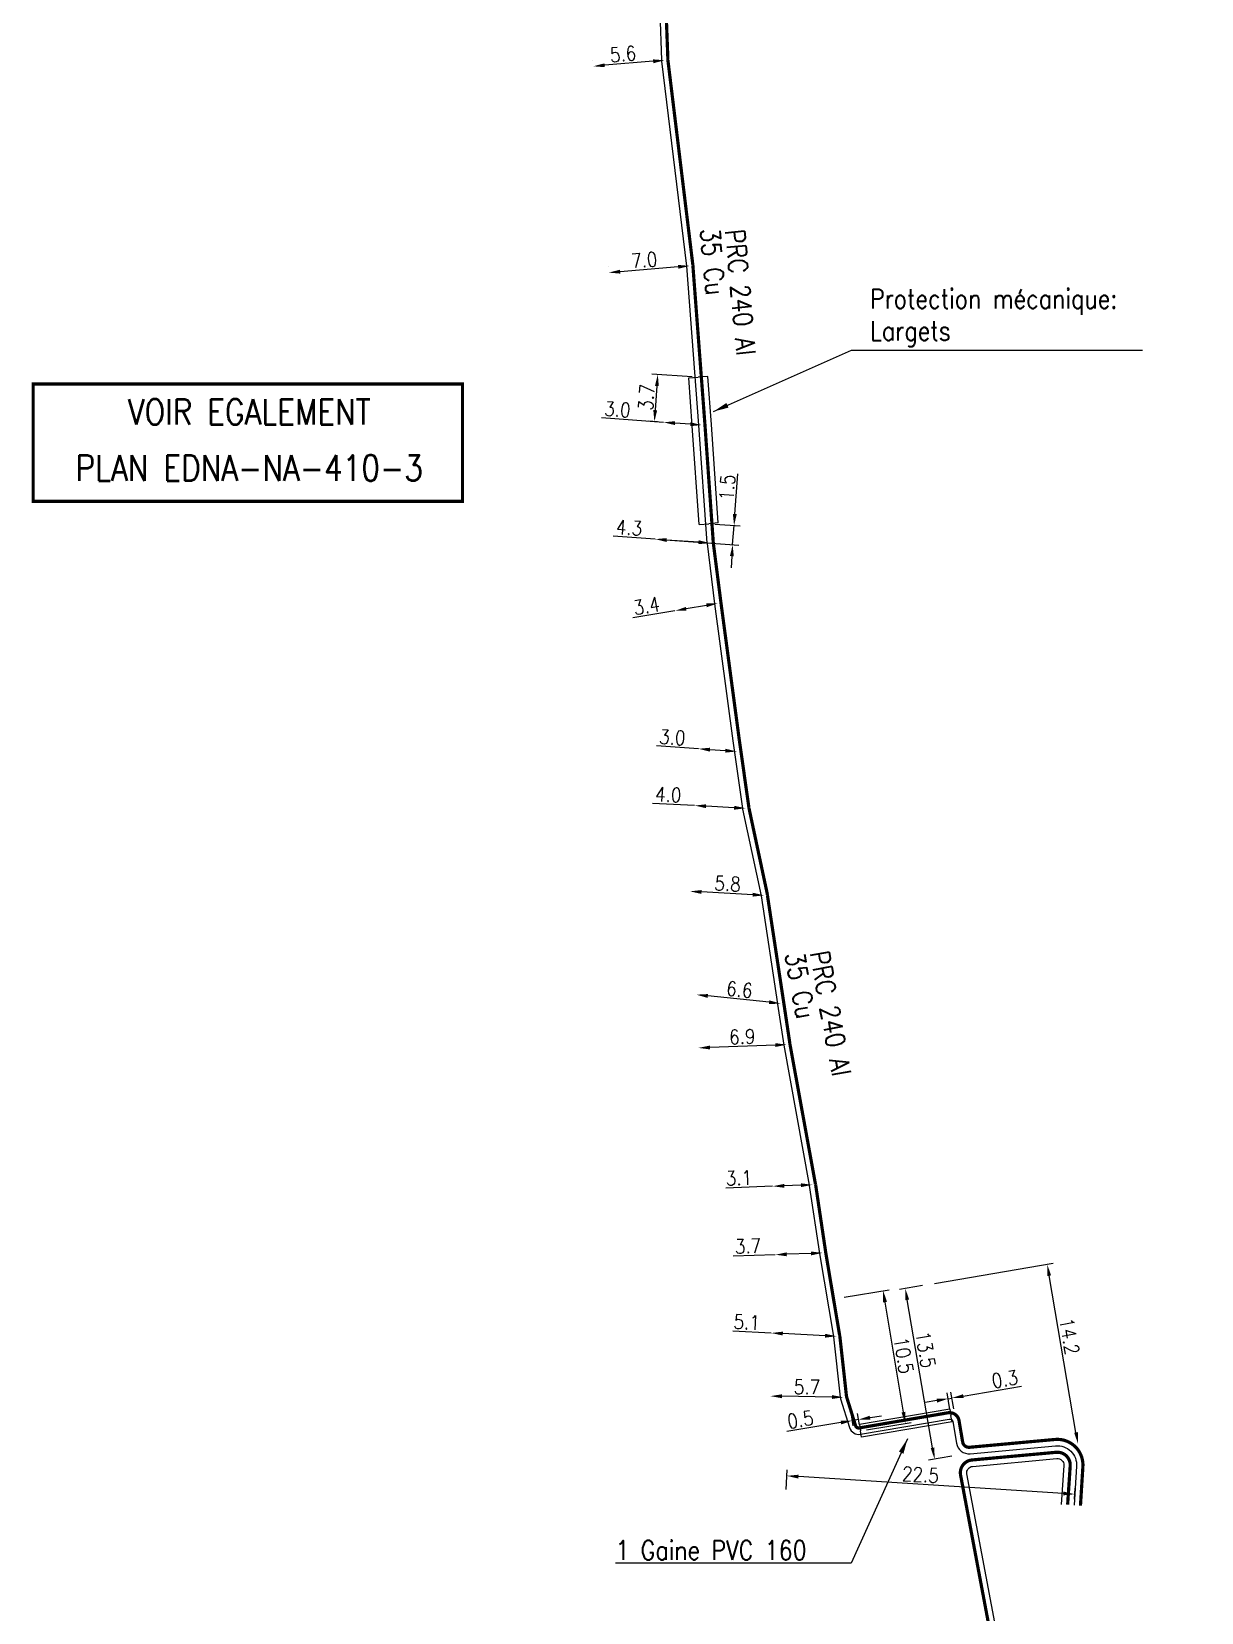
# Model space of a CAD drawing. Header units: millimetres. Extents: x 183999 to 184984, y 126000 to 127000.
# Drawn here: x 184782.2 to 184873.4, y 126626.9 to 126750.2 of the extents above; entities that cross this region are included whole.
import ezdxf
from ezdxf.enums import TextEntityAlignment as Align

# ---------------------------------------------------------------- set-up
doc = ezdxf.new("R2010")
doc.units = ezdxf.units.MM
doc.header["$PDMODE"] = 34
doc.layers.get('DEFPOINTS').update_dxf_attribs({"linetype": 'CONTINUOUS'})
for name, color, linetype in [('M_120', 5, 'M_ST_13'), ('M_310', 7, 'M_TERRE'), ('M_400', 7, 'CONTINUOUS'), ('M_420', 7, 'CONTINUOUS'), ('M_900', 7, 'CONTINUOUS')]:
    doc.layers.add(name, color=color, linetype=linetype)
doc.styles.get("Standard").update_dxf_attribs({"font": 'romans.shx', "width": 0.85})
doc.linetypes.add('M_ST_13', pattern='A,5,-0.3,["oo",Standard,S=1.5,R=0,X=0,Y=-0.5],-3', length=8.3)
doc.linetypes.add('M_TERRE', pattern='A,3,-0.6,[1,EnerGIS.shx,S=0.15,R=0,X=0,Y=-0.65],-1.2', length=4.8)
doc.dimstyles.get("Standard").update_dxf_attribs({"dimtxt": 1.5, "dimasz": 1.2, "dimexe": 0.625, "dimexo": 0.625, "dimgap": 0.25, "dimtad": 1, "dimdec": 1, "dimzin": 0, "dimdsep": 46, "dimtxsty": 'Standard', "dimcen": -0.5, "dimadec": 0, "dimazin": 0, "dimtfac": 1, "dimtdec": 1, "dimtmove": 0, "dimatfit": 3, "dimfxl": 1, "dimtolj": 1, "dimtzin": 0, "dimarcsym": 0})

# ---------------------------------------------------------------- blocks, each defined once
blk = doc.blocks.new('*D128')
at = {"layer": 'DEFPOINTS', "color": 0, "linetype": 'Continuous'}
for p in [(184833.5, 126731.9), (184827.18, 126731.38), (184827.18, 126731.38)]:
    blk.add_point(p, dxfattribs=at)
at = {"layer": 'M_120', "color": 0, "linetype": 'Continuous', "lineweight": -2}
for p, q in [((184827.14, 126731.84), (184827.14, 126731.84)), ((184832.61, 126731.83), (184828.08, 126731.45)), ((184833.46, 126732.37), (184833.46, 126732.37))]:
    blk.add_line(p, q, dxfattribs=at)
at = {"layer": 'M_120', "color": 0, "linetype": 'Continuous'}
for points in [[(184828.06, 126731.6), (184828.09, 126731.3), (184827.18, 126731.38)], [(184832.59, 126731.98), (184832.62, 126731.68), (184833.5, 126731.9)]]:
    blk.add_solid(points, dxfattribs=at)
at = {"layer": 'M_120', "color": 0, "linetype": 'Continuous', "insert": (184829.95, 126732.36), "char_height": 1.125, "attachment_point": 5, "rotation": 4.7437}
blk.add_mtext('\\A1;7.0', dxfattribs=at)
blk = doc.blocks.new('*D129')
at = {"layer": 'DEFPOINTS', "color": 0, "linetype": 'Continuous'}
for p in [(184825.97, 126747.47), (184825.97, 126747.47), (184831.55, 126747.94)]:
    blk.add_point(p, dxfattribs=at)
at = {"layer": 'M_120', "color": 0, "linetype": 'Continuous', "lineweight": -2}
for p, q in [((184825.93, 126747.94), (184825.93, 126747.94)), ((184830.65, 126747.86), (184826.87, 126747.55)), ((184831.51, 126748.4), (184831.51, 126748.4))]:
    blk.add_line(p, q, dxfattribs=at)
at = {"layer": 'M_120', "color": 0, "linetype": 'Continuous'}
for points in [[(184826.85, 126747.7), (184826.88, 126747.4), (184825.97, 126747.47)], [(184830.64, 126748.01), (184830.67, 126747.71), (184831.55, 126747.94)]]:
    blk.add_solid(points, dxfattribs=at)
at = {"layer": 'M_120', "color": 0, "linetype": 'Continuous', "insert": (184828.3, 126748.42), "char_height": 1.125, "attachment_point": 5, "rotation": 4.7437}
blk.add_mtext('\\A1;5.6', dxfattribs=at)
blk = doc.blocks.new('*D159')
at = {"layer": 'DEFPOINTS', "color": 0, "linetype": 'Continuous'}
for p in [(184831.45, 126719.7), (184831.45, 126719.7), (184834.44, 126719.49)]:
    blk.add_point(p, dxfattribs=at)
at = {"layer": 'M_120', "color": 0, "linetype": 'Continuous', "lineweight": -2}
for p, q in [((184831.45, 126719.7), (184826.63, 126720.04)), ((184833.55, 126719.55), (184832.35, 126719.64))]:
    blk.add_line(p, q, dxfattribs=at)
at = {"layer": 'M_120', "color": 0, "linetype": 'Continuous'}
for points in [[(184832.36, 126719.79), (184832.34, 126719.49), (184831.45, 126719.7)], [(184833.56, 126719.7), (184833.54, 126719.4), (184834.44, 126719.49)]]:
    blk.add_solid(points, dxfattribs=at)
at = {"layer": 'M_120', "color": 0, "linetype": 'Continuous', "insert": (184827.87, 126720.71), "char_height": 1.125, "attachment_point": 5, "rotation": 355.9322}
blk.add_mtext('\\A1;3.0', dxfattribs=at)
blk = doc.blocks.new('*D160')
at = {"layer": 'DEFPOINTS', "color": 0, "linetype": 'Continuous'}
for p in [(184834.16, 126723.22), (184830.75, 126719.75), (184831.45, 126719.7)]:
    blk.add_point(p, dxfattribs=at)
at = {"layer": 'M_120', "color": 0, "linetype": 'Continuous', "lineweight": -2}
for p, q in [((184833.69, 126723.25), (184830.54, 126723.47)), ((184830.94, 126722.54), (184830.81, 126720.65)), ((184830.98, 126719.73), (184830.28, 126719.78))]:
    blk.add_line(p, q, dxfattribs=at)
at = {"layer": 'M_120', "color": 0, "linetype": 'Continuous'}
for points in [[(184830.79, 126722.55), (184831.09, 126722.53), (184831.01, 126723.44)], [(184830.66, 126720.66), (184830.96, 126720.64), (184830.75, 126719.75)]]:
    blk.add_solid(points, dxfattribs=at)
at = {"layer": 'M_120', "color": 0, "linetype": 'Continuous', "insert": (184830.13, 126721.65), "char_height": 1.125, "attachment_point": 5, "rotation": 85.9322}
blk.add_mtext('\\A1;3.7', dxfattribs=at)
blk = doc.blocks.new('*D161')
at = {"layer": 'DEFPOINTS', "color": 0, "linetype": 'Continuous'}
for p in [(184830.8, 126710.59), (184830.8, 126710.59), (184835.09, 126710.28)]:
    blk.add_point(p, dxfattribs=at)
at = {"layer": 'M_120', "color": 0, "linetype": 'Continuous', "lineweight": -2}
for p, q in [((184830.8, 126710.59), (184827.53, 126710.82)), ((184834.2, 126710.35), (184831.7, 126710.52))]:
    blk.add_line(p, q, dxfattribs=at)
at = {"layer": 'M_120', "color": 0, "linetype": 'Continuous'}
for points in [[(184831.71, 126710.67), (184831.69, 126710.37), (184830.8, 126710.59)], [(184834.21, 126710.5), (184834.18, 126710.2), (184835.09, 126710.28)]]:
    blk.add_solid(points, dxfattribs=at)
at = {"layer": 'M_120', "color": 0, "linetype": 'Continuous', "insert": (184828.77, 126711.48), "char_height": 1.125, "attachment_point": 5, "rotation": 355.9322}
blk.add_mtext('\\A1;4.3', dxfattribs=at)
blk = doc.blocks.new('*D162')
at = {"layer": 'DEFPOINTS', "color": 0, "linetype": 'Continuous'}
for p in [(184834.99, 126711.79), (184830.8, 126710.59), (184836.85, 126710.16)]:
    blk.add_point(p, dxfattribs=at)
at = {"layer": 'M_120', "color": 0, "linetype": 'Continuous', "lineweight": -2}
for p, q in [((184837.02, 126712.55), (184837.25, 126715.69)), ((184835.45, 126711.76), (184837.43, 126711.62)), ((184831.27, 126710.55), (184837.32, 126710.12)), ((184836.85, 126710.16), (184836.96, 126711.65)), ((184836.79, 126709.26), (184836.73, 126708.36))]:
    blk.add_line(p, q, dxfattribs=at)
at = {"layer": 'M_120', "color": 0, "linetype": 'Continuous'}
for points in [[(184836.87, 126712.56), (184837.17, 126712.54), (184836.96, 126711.65)], [(184836.64, 126709.27), (184836.94, 126709.25), (184836.85, 126710.16)]]:
    blk.add_solid(points, dxfattribs=at)
at = {"layer": 'M_120', "color": 0, "linetype": 'Continuous', "insert": (184836.42, 126714.62), "char_height": 1.125, "attachment_point": 5, "rotation": 85.9322}
blk.add_mtext('\\A1;1.5', dxfattribs=at)
blk = doc.blocks.new('*D163')
at = {"layer": 'DEFPOINTS', "color": 0, "linetype": 'Continuous'}
for p in [(184835.69, 126705.58), (184832.34, 126705), (184832.34, 126705)]:
    blk.add_point(p, dxfattribs=at)
at = {"layer": 'M_120', "color": 0, "linetype": 'Continuous', "lineweight": -2}
for p, q in [((184832.34, 126705), (184829.06, 126704.44)), ((184834.8, 126705.42), (184833.23, 126705.15))]:
    blk.add_line(p, q, dxfattribs=at)
at = {"layer": 'M_120', "color": 0, "linetype": 'Continuous'}
for points in [[(184834.78, 126705.57), (184834.83, 126705.28), (184835.69, 126705.58)], [(184833.2, 126705.3), (184833.25, 126705), (184832.34, 126705)]]:
    blk.add_solid(points, dxfattribs=at)
at = {"layer": 'M_120', "color": 0, "linetype": 'Continuous', "insert": (184830.13, 126705.38), "char_height": 1.125, "attachment_point": 5, "rotation": 9.7411}
blk.add_mtext('\\A1;3.4', dxfattribs=at)
blk = doc.blocks.new('*D164')
at = {"layer": 'DEFPOINTS', "color": 0, "linetype": 'Continuous'}
for p in [(184834.19, 126694.24), (184834.19, 126694.24), (184837.18, 126694.03)]:
    blk.add_point(p, dxfattribs=at)
at = {"layer": 'M_120', "color": 0, "linetype": 'Continuous', "lineweight": -2}
for p, q in [((184834.19, 126694.24), (184830.92, 126694.46)), ((184836.28, 126694.09), (184835.08, 126694.17))]:
    blk.add_line(p, q, dxfattribs=at)
at = {"layer": 'M_120', "color": 0, "linetype": 'Continuous'}
for points in [[(184835.09, 126694.32), (184835.07, 126694.02), (184834.19, 126694.24)], [(184836.29, 126694.24), (184836.27, 126693.94), (184837.18, 126694.03)]]:
    blk.add_solid(points, dxfattribs=at)
at = {"layer": 'M_120', "color": 0, "linetype": 'Continuous', "insert": (184832.15, 126695.13), "char_height": 1.125, "attachment_point": 5, "rotation": 356.0117}
blk.add_mtext('\\A1;3.0', dxfattribs=at)
blk = doc.blocks.new('*D165')
at = {"layer": 'DEFPOINTS', "color": 0, "linetype": 'Continuous'}
for p in [(184833.88, 126689.81), (184833.88, 126689.81), (184837.87, 126689.6)]:
    blk.add_point(p, dxfattribs=at)
at = {"layer": 'M_120', "color": 0, "linetype": 'Continuous', "lineweight": -2}
for p, q in [((184833.88, 126689.81), (184830.6, 126689.98)), ((184836.97, 126689.64), (184834.78, 126689.76))]:
    blk.add_line(p, q, dxfattribs=at)
at = {"layer": 'M_120', "color": 0, "linetype": 'Continuous'}
for points in [[(184834.78, 126689.91), (184834.77, 126689.61), (184833.88, 126689.81)], [(184836.98, 126689.79), (184836.96, 126689.49), (184837.87, 126689.6)]]:
    blk.add_solid(points, dxfattribs=at)
at = {"layer": 'M_120', "color": 0, "linetype": 'Continuous', "insert": (184831.83, 126690.67), "char_height": 1.125, "attachment_point": 5, "rotation": 356.9722}
blk.add_mtext('\\A1;4.0', dxfattribs=at)
blk = doc.blocks.new('*D166')
at = {"layer": 'DEFPOINTS', "color": 0, "linetype": 'Continuous'}
for p in [(184833.52, 126683.12), (184833.52, 126683.12), (184839.32, 126682.81)]:
    blk.add_point(p, dxfattribs=at)
at = {"layer": 'M_120', "color": 0, "linetype": 'Continuous', "lineweight": -2}
blk.add_line((184838.42, 126682.86), (184834.42, 126683.07), dxfattribs=at)
at = {"layer": 'M_120', "color": 0, "linetype": 'Continuous'}
for points in [[(184834.43, 126683.22), (184834.41, 126682.92), (184833.52, 126683.12)], [(184838.42, 126683.01), (184838.41, 126682.71), (184839.32, 126682.81)]]:
    blk.add_solid(points, dxfattribs=at)
at = {"layer": 'M_120', "color": 0, "linetype": 'Continuous', "insert": (184836.46, 126683.71), "char_height": 1.125, "attachment_point": 5, "rotation": 356.9722}
blk.add_mtext('\\A1;5.8', dxfattribs=at)
blk = doc.blocks.new('*D167')
at = {"layer": 'DEFPOINTS', "color": 0, "linetype": 'Continuous'}
for p in [(184834.02, 126675.06), (184834.02, 126675.06), (184840.59, 126674.37)]:
    blk.add_point(p, dxfattribs=at)
at = {"layer": 'M_120', "color": 0, "linetype": 'Continuous', "lineweight": -2}
blk.add_line((184839.69, 126674.47), (184834.92, 126674.96), dxfattribs=at)
at = {"layer": 'M_120', "color": 0, "linetype": 'Continuous'}
for points in [[(184834.93, 126675.11), (184834.9, 126674.81), (184834.02, 126675.06)], [(184839.71, 126674.62), (184839.68, 126674.32), (184840.59, 126674.37)]]:
    blk.add_solid(points, dxfattribs=at)
at = {"layer": 'M_120', "color": 0, "linetype": 'Continuous', "insert": (184837.38, 126675.46), "char_height": 1.125, "attachment_point": 5, "rotation": 354.0573}
blk.add_mtext('\\A1;6.6', dxfattribs=at)
blk = doc.blocks.new('*D168')
at = {"layer": 'DEFPOINTS', "color": 0, "linetype": 'Continuous'}
for p in [(184841.08, 126671.16), (184834.18, 126670.91), (184834.18, 126670.91)]:
    blk.add_point(p, dxfattribs=at)
at = {"layer": 'M_120', "color": 0, "linetype": 'Continuous', "lineweight": -2}
blk.add_line((184840.18, 126671.13), (184835.08, 126670.94), dxfattribs=at)
at = {"layer": 'M_120', "color": 0, "linetype": 'Continuous'}
for points in [[(184835.07, 126671.09), (184835.09, 126670.79), (184834.18, 126670.91)], [(184840.17, 126671.28), (184840.18, 126670.98), (184841.08, 126671.16)]]:
    blk.add_solid(points, dxfattribs=at)
at = {"layer": 'M_120', "color": 0, "linetype": 'Continuous', "insert": (184837.6, 126671.78), "char_height": 1.125, "attachment_point": 5, "rotation": 2.0976}
blk.add_mtext('\\A1;6.9', dxfattribs=at)
blk = doc.blocks.new('*D169')
at = {"layer": 'DEFPOINTS', "color": 0, "linetype": 'Continuous'}
for p in [(184839.97, 126660.12), (184839.97, 126660.12), (184843.07, 126660.23)]:
    blk.add_point(p, dxfattribs=at)
at = {"layer": 'M_120', "color": 0, "linetype": 'Continuous', "lineweight": -2}
for p, q in [((184839.97, 126660.12), (184836.32, 126659.98)), ((184842.17, 126660.2), (184840.87, 126660.15))]:
    blk.add_line(p, q, dxfattribs=at)
at = {"layer": 'M_120', "color": 0, "linetype": 'Continuous'}
for points in [[(184840.87, 126660.3), (184840.88, 126660), (184839.97, 126660.12)], [(184842.17, 126660.35), (184842.18, 126660.05), (184843.07, 126660.23)]]:
    blk.add_solid(points, dxfattribs=at)
at = {"layer": 'M_120', "color": 0, "linetype": 'Continuous', "insert": (184837.34, 126660.77), "char_height": 1.125, "attachment_point": 5, "rotation": 2.1212}
blk.add_mtext('\\A1;3.1', dxfattribs=at)
blk = doc.blocks.new('*D170')
at = {"layer": 'DEFPOINTS', "color": 0, "linetype": 'Continuous'}
for p in [(184840.17, 126654.78), (184840.17, 126654.78), (184843.87, 126654.92)]:
    blk.add_point(p, dxfattribs=at)
at = {"layer": 'M_120', "color": 0, "linetype": 'Continuous', "lineweight": -2}
for p, q in [((184840.17, 126654.78), (184836.89, 126654.66)), ((184842.97, 126654.88), (184841.07, 126654.81))]:
    blk.add_line(p, q, dxfattribs=at)
at = {"layer": 'M_120', "color": 0, "linetype": 'Continuous'}
for points in [[(184842.96, 126655.03), (184842.97, 126654.73), (184843.87, 126654.92)], [(184841.06, 126654.96), (184841.08, 126654.66), (184840.17, 126654.78)]]:
    blk.add_solid(points, dxfattribs=at)
at = {"layer": 'M_120', "color": 0, "linetype": 'Continuous', "insert": (184838.05, 126655.45), "char_height": 1.125, "attachment_point": 5, "rotation": 2.1212}
blk.add_mtext('\\A1;3.7', dxfattribs=at)
blk = doc.blocks.new('*D171')
at = {"layer": 'DEFPOINTS', "color": 0, "linetype": 'Continuous'}
for p in [(184839.86, 126648.67), (184839.86, 126648.67), (184844.96, 126648.42)]:
    blk.add_point(p, dxfattribs=at)
at = {"layer": 'M_120', "color": 0, "linetype": 'Continuous', "lineweight": -2}
for p, q in [((184839.86, 126648.67), (184836.86, 126648.82)), ((184844.06, 126648.46), (184840.76, 126648.63))]:
    blk.add_line(p, q, dxfattribs=at)
at = {"layer": 'M_120', "color": 0, "linetype": 'Continuous'}
for points in [[(184840.77, 126648.78), (184840.76, 126648.48), (184839.86, 126648.67)], [(184844.07, 126648.61), (184844.05, 126648.31), (184844.96, 126648.42)]]:
    blk.add_solid(points, dxfattribs=at)
at = {"layer": 'M_120', "color": 0, "linetype": 'Continuous', "insert": (184837.95, 126649.52), "char_height": 1.125, "attachment_point": 5, "rotation": 357.139}
blk.add_mtext('\\A1;5.1', dxfattribs=at)
blk = doc.blocks.new('*D172')
at = {"layer": 'DEFPOINTS', "color": 0, "linetype": 'Continuous'}
for p in [(184839.79, 126643.75), (184839.79, 126643.75), (184845.49, 126643.66)]:
    blk.add_point(p, dxfattribs=at)
at = {"layer": 'M_120', "color": 0, "linetype": 'Continuous', "lineweight": -2}
blk.add_line((184844.59, 126643.68), (184840.69, 126643.74), dxfattribs=at)
at = {"layer": 'M_120', "color": 0, "linetype": 'Continuous'}
for points in [[(184840.69, 126643.89), (184840.69, 126643.59), (184839.79, 126643.75)], [(184844.59, 126643.83), (184844.59, 126643.53), (184845.49, 126643.66)]]:
    blk.add_solid(points, dxfattribs=at)
at = {"layer": 'M_120', "color": 0, "linetype": 'Continuous', "insert": (184842.65, 126644.46), "char_height": 1.125, "attachment_point": 5, "rotation": 359.1305}
blk.add_mtext('\\A1;5.7', dxfattribs=at)
blk = doc.blocks.new('*D173')
at = {"layer": 'DEFPOINTS', "color": 0, "linetype": 'Continuous'}
for p in [(184845.1, 126651.39), (184848.59, 126651.98), (184846.83, 126641.04)]:
    blk.add_point(p, dxfattribs=at)
at = {"layer": 'M_120', "color": 0, "linetype": 'Continuous', "lineweight": -2}
for p, q in [((184845.56, 126651.47), (184849.05, 126652.05)), ((184850.17, 126642.51), (184848.74, 126651.09)), ((184847.29, 126641.11), (184850.78, 126641.7))]:
    blk.add_line(p, q, dxfattribs=at)
at = {"layer": 'M_120', "color": 0, "linetype": 'Continuous'}
for points in [[(184848.89, 126651.11), (184848.59, 126651.06), (184848.59, 126651.98)], [(184850.32, 126642.53), (184850.02, 126642.48), (184850.32, 126641.62)]]:
    blk.add_solid(points, dxfattribs=at)
at = {"layer": 'M_120', "color": 0, "linetype": 'Continuous', "insert": (184850.19, 126646.92), "char_height": 1.125, "attachment_point": 5, "rotation": 279.4903}
blk.add_mtext('\\A1;10.5', dxfattribs=at)
blk = doc.blocks.new('*D174')
at = {"layer": 'DEFPOINTS', "color": 0, "linetype": 'Continuous'}
for p in [(184841.08, 126637.53), (184840.99, 126636.01), (184863.48, 126635.24)]:
    blk.add_point(p, dxfattribs=at)
at = {"layer": 'M_120', "color": 0, "linetype": 'Continuous', "lineweight": -2}
for p, q in [((184841.02, 126636.48), (184841.11, 126637.99)), ((184862.64, 126636.16), (184841.98, 126637.47)), ((184863.51, 126635.71), (184863.57, 126636.57))]:
    blk.add_line(p, q, dxfattribs=at)
at = {"layer": 'M_120', "color": 0, "linetype": 'Continuous'}
for points in [[(184841.99, 126637.62), (184841.97, 126637.32), (184841.08, 126637.53)], [(184862.65, 126636.31), (184862.63, 126636.01), (184863.54, 126636.1)]]:
    blk.add_solid(points, dxfattribs=at)
at = {"layer": 'M_120', "color": 0, "linetype": 'Continuous', "insert": (184851.5, 126637.62), "char_height": 1.125, "attachment_point": 5, "rotation": 356.3691}
blk.add_mtext('\\A1;22.5', dxfattribs=at)
blk = doc.blocks.new('*D175')
at = {"layer": 'DEFPOINTS', "color": 0, "linetype": 'Continuous'}
for p in [(184850.32, 126652.14), (184852.14, 126652.45), (184854.41, 126639.15)]:
    blk.add_point(p, dxfattribs=at)
at = {"layer": 'M_120', "color": 0, "linetype": 'Continuous', "lineweight": -2}
for p, q in [((184851.67, 126652.37), (184849.86, 126652.06)), ((184852.44, 126639.72), (184850.47, 126651.25)), ((184853.95, 126639.07), (184852.13, 126638.76))]:
    blk.add_line(p, q, dxfattribs=at)
at = {"layer": 'M_120', "color": 0, "linetype": 'Continuous'}
for points in [[(184850.62, 126651.28), (184850.32, 126651.23), (184850.32, 126652.14)], [(184852.59, 126639.75), (184852.3, 126639.7), (184852.6, 126638.83)]]:
    blk.add_solid(points, dxfattribs=at)
at = {"layer": 'M_120', "color": 0, "linetype": 'Continuous', "insert": (184851.9, 126647.37), "char_height": 1.125, "attachment_point": 5, "rotation": 279.7019}
blk.add_mtext('\\A1;13.5', dxfattribs=at)
blk = doc.blocks.new('*D176')
at = {"layer": 'DEFPOINTS', "color": 0, "linetype": 'Continuous'}
for p in [(184861.39, 126654.03), (184852.14, 126652.45), (184863.79, 126640.03)]:
    blk.add_point(p, dxfattribs=at)
at = {"layer": 'M_120', "color": 0, "linetype": 'Continuous', "lineweight": -2}
for p, q in [((184852.6, 126652.53), (184861.85, 126654.11)), ((184863.63, 126640.92), (184861.54, 126653.15))]:
    blk.add_line(p, q, dxfattribs=at)
at = {"layer": 'M_120', "color": 0, "linetype": 'Continuous'}
for points in [[(184861.69, 126653.17), (184861.4, 126653.12), (184861.39, 126654.03)], [(184863.78, 126640.94), (184863.49, 126640.89), (184863.79, 126640.03)]]:
    blk.add_solid(points, dxfattribs=at)
at = {"layer": 'M_120', "color": 0, "linetype": 'Continuous', "insert": (184863.11, 126648.42), "char_height": 1.125, "attachment_point": 5, "rotation": 279.7019}
blk.add_mtext('\\A1;14.2', dxfattribs=at)
blk = doc.blocks.new('*D177')
at = {"layer": 'DEFPOINTS', "color": 0, "linetype": 'Continuous'}
for p in [(184846.68, 126641.92), (184846.34, 126640.95), (184846.83, 126641.04)]:
    blk.add_point(p, dxfattribs=at)
at = {"layer": 'M_120', "color": 0, "linetype": 'Continuous', "lineweight": -2}
for p, q in [((184845.3, 126641.69), (184841.08, 126640.99)), ((184846.26, 126641.42), (184846.11, 126642.3)), ((184846.68, 126641.92), (184846.19, 126641.84)), ((184846.75, 126641.5), (184846.6, 126642.39)), ((184847.57, 126642.07), (184848.46, 126642.22))]:
    blk.add_line(p, q, dxfattribs=at)
at = {"layer": 'M_120', "color": 0, "linetype": 'Continuous'}
for points in [[(184845.28, 126641.84), (184845.32, 126641.54), (184846.19, 126641.84)], [(184847.54, 126642.22), (184847.59, 126641.92), (184846.68, 126641.92)]]:
    blk.add_solid(points, dxfattribs=at)
at = {"layer": 'M_120', "color": 0, "linetype": 'Continuous', "insert": (184842.13, 126641.92), "char_height": 1.125, "attachment_point": 5, "rotation": 9.4903}
blk.add_mtext('\\A1;0.5', dxfattribs=at)
blk = doc.blocks.new('*D178')
at = {"layer": 'DEFPOINTS', "color": 0, "linetype": 'Continuous'}
for p in [(184853.66, 126643.55), (184853.88, 126642.24), (184854.18, 126642.29)]:
    blk.add_point(p, dxfattribs=at)
at = {"layer": 'M_120', "color": 0, "linetype": 'Continuous', "lineweight": -2}
for p, q in [((184853.8, 126642.7), (184853.58, 126644.01)), ((184854.1, 126642.75), (184853.88, 126644.06)), ((184854.84, 126643.75), (184859.38, 126644.53)), ((184852.77, 126643.4), (184851.88, 126643.25)), ((184853.66, 126643.55), (184853.95, 126643.6))]:
    blk.add_line(p, q, dxfattribs=at)
at = {"layer": 'M_120', "color": 0, "linetype": 'Continuous'}
for points in [[(184854.82, 126643.9), (184854.87, 126643.61), (184853.95, 126643.6)], [(184852.75, 126643.55), (184852.8, 126643.25), (184853.66, 126643.55)]]:
    blk.add_solid(points, dxfattribs=at)
at = {"layer": 'M_120', "color": 0, "linetype": 'Continuous', "insert": (184858.08, 126645.07), "char_height": 1.125, "attachment_point": 5, "rotation": 9.7019}
blk.add_mtext('\\A1;0.3', dxfattribs=at)

msp = doc.modelspace()

# ---------------------------------------------------------------- linework, layer by layer
at = {"layer": 'M_120'}
for points in [[(184831.66, 126751.69, 0.25, 0.25, 0), (184831.8, 126747.97, 0.25, 0.25, 0.020977), (184831.8, 126747.95, 0.25, 0.25, 0), (184833.75, 126731.94, 0.25, 0.25, -0.011332), (184833.75, 126731.91, 0.25, 0.25, 0), (184834.69, 126719.51, 0.25, 0.25, -0.001351), (184834.69, 126719.5, 0.25, 0.25, 0), (184835.34, 126710.31, 0.25, 0.25, 0.013919), (184835.34, 126710.3, 0.25, 0.25, 0), (184835.94, 126705.61, 0.25, 0.25, 0.001727), (184835.94, 126705.61, 0.25, 0.25, 0), (184837.37, 126694.92, 0.25, 0.25, 0.002124), (184837.37, 126694.92, 0.25, 0.25, 0), (184838.12, 126689.65, 0.25, 0.25, 0.017049), (184838.12, 126689.63, 0.25, 0.25, 0), (184839.56, 126682.88, 0.25, 0.25, -0.014973), (184839.56, 126682.83, 0.25, 0.25, 0), (184840.84, 126674.41, 0.25, 0.25, 0.000265), (184840.84, 126674.41, 0.25, 0.25, 0), (184841.32, 126671.21, 0.25, 0.25, 0.007425), (184841.32, 126671.2, 0.25, 0.25, 0), (184843.31, 126660.28, 0.25, 0.25, -0.0079), (184843.32, 126660.26, 0.25, 0.25, 0), (184844.11, 126654.96, 0.25, 0.25, 0.004344), (184844.11, 126654.95, 0.25, 0.25, 0), (184845.2, 126648.47, 0.25, 0.25, -0.013757), (184845.21, 126648.43, 0.25, 0.25, 0), (184845.73, 126643.74, 0.25, 0.25, 0.047973), (184845.74, 126643.69, 0.25, 0.25, 0), (184846.44, 126641.44, 0.25, 0.25, 0.375588), (184846.73, 126641.27, 0.25, 0.25, 0), (184853.64, 126642.45, 0.25, 0.25, -0.414214), (184854.51, 126641.84, 0.25, 0.25, 0), (184854.79, 126640.17, 0.25, 0.25, 0.391705), (184855.33, 126639.76, 0.25, 0.25, 0), (184861.99, 126640.37, 0.25, 0.25, -0.460451), (184864.17, 126638.25, 0.25, 0.25, 0), (184863.98, 126635.21, 0, 0, 0)], [(184862.98, 126635.29, 0.25, 0.25, 0), (184863.18, 126638.31, 0.25, 0.25, 0.460451), (184862.09, 126639.37, 0.25, 0.25, 0), (184855.52, 126638.77, 0.25, 0.25, 0.441957), (184854.63, 126637.59, 0.25, 0.25, 0), (184859.22, 126613.17, 0.25, 0.25, -0.008515)]]:
    msp.add_lwpolyline(points, format="xyseb", dxfattribs=at)
at = {"layer": 'M_310'}
msp.add_lwpolyline([(184831.16, 126751.68), (184831.3, 126747.95, 0.020977), (184831.31, 126747.88), (184833.25, 126731.88, -0.011332), (184833.25, 126731.87), (184834.19, 126719.47, -0.001351), (184834.19, 126719.47), (184834.84, 126710.28, 0.013919), (184834.85, 126710.24), (184835.44, 126705.55, 0.001727), (184835.44, 126705.54), (184836.87, 126694.85, 0.002124), (184836.87, 126694.85), (184837.62, 126689.58, 0.017049), (184837.63, 126689.53), (184839.07, 126682.77, -0.014973), (184839.07, 126682.76), (184840.34, 126674.34, 0.000265), (184840.34, 126674.33), (184840.83, 126671.13, 0.007425), (184840.83, 126671.11), (184842.82, 126660.2, -0.0079), (184842.82, 126660.19), (184843.62, 126654.88, 0.004344), (184843.62, 126654.87), (184844.71, 126648.39, -0.013757), (184844.71, 126648.37), (184845.24, 126643.68, 0.047973), (184845.27, 126643.54), (184845.97, 126641.29, 0.375588), (184846.81, 126640.78), (184853.73, 126641.96, -0.414214), (184854.02, 126641.76), (184854.3, 126640.08, 0.391705), (184855.38, 126639.26), (184862.04, 126639.87, -0.460451), (184863.68, 126638.28), (184863.48, 126635.24)], format="xyb", dxfattribs=at)
at = {"layer": 'M_310', "flags": 128}
msp.add_lwpolyline([(184872.91, 126582.89), (184873.41, 126591.71, 0.367298), (184872.64, 126592.74), (184863.59, 126594.81, -0.285668), (184863.22, 126595.18), (184861.13, 126603.99, -0.020429), (184861.12, 126604.01), (184859.71, 126613.24, 0.008515), (184859.71, 126613.26), (184855.12, 126637.68, -0.441957), (184855.57, 126638.27), (184862.13, 126638.88, -0.460451), (184862.68, 126638.35), (184862.48, 126635.3)], format="xyb", dxfattribs=at)
at = {"layer": 'M_400', "color": 7, "linetype": 'CONTINUOUS'}
for p, q in [((184853.8, 126642.74), (184846.75, 126641.53)), ((184853.8, 126642.74), (184853.88, 126642.24)), ((184846.75, 126641.53), (184846.83, 126641.04)), ((184853.97, 126641.75), (184846.91, 126640.54)), ((184853.97, 126641.75), (184853.88, 126642.24)), ((184846.91, 126640.54), (184846.83, 126641.04))]:
    msp.add_line(p, q, dxfattribs=at)
at = {"layer": 'M_420', "color": 7, "linetype": 'CONTINUOUS'}
for p, q in [((184833.43, 126723.16), (184834.17, 126723.22)), ((184833.7, 126719.43), (184833.43, 126723.16)), ((184834.92, 126723.27), (184834.17, 126723.22)), ((184835.19, 126719.54), (184834.92, 126723.27)), ((184834.24, 126711.74), (184833.7, 126719.43)), ((184835.73, 126711.85), (184835.19, 126719.54)), ((184834.24, 126711.74), (184834.99, 126711.79)), ((184835.73, 126711.85), (184834.99, 126711.79))]:
    msp.add_line(p, q, dxfattribs=at)
at = {"layer": 'M_900', "const_width": 0.25}
msp.add_lwpolyline([(184782.29, 126722.69), (184815.78, 126722.69), (184815.78, 126713.54), (184782.29, 126713.54)], close=True, dxfattribs=at)

# ---------------------------------------------------------------- texts
at = {"layer": 'M_120', "width": 0.85}
for rotation, p in [(275.2794, (184837.46, 126729.83)), (280.3626, (184844.48, 126673.59))]:
    msp.add_text('PRC 240 Al', height=1.5, rotation=rotation, dxfattribs=at).set_placement(p, align=Align.MIDDLE)
at = {"layer": 'M_310', "width": 0.85}
for rotation, p in [(274.9199, (184835.3, 126732.22)), (280.0032, (184842.12, 126675.78))]:
    msp.add_text('35 Cu', height=1.5, rotation=rotation, dxfattribs=at).set_placement(p, align=Align.MIDDLE)
at = {"layer": 'M_400', "insert": (184827.7, 126631.73), "char_height": 1.5, "attachment_point": 4}
msp.add_mtext('1 Gaine PVC 160', dxfattribs=at)
at = {"layer": 'M_420', "insert": (184847.56, 126727.84), "char_height": 1.5, "attachment_point": 4}
msp.add_mtext('Protection mécanique:\\PLargets', dxfattribs=at)
at = {"layer": 'M_900', "width": 0.85}
for s, p in [('VOIR EGALEMENT', (184799.14, 126719.52)), ('PLAN EDNA-NA-410-3', (184799.14, 126715.15))]:
    msp.add_text(s, height=2, dxfattribs=at).set_placement(p, align=Align.CENTER)

# ---------------------------------------------------------------- dimensions: what is measured, and where the dimension line sits
at = {"layer": 'M_120', "linetype": 'Continuous'}
for base, p1, p2, angle, picture, middle in [((184825.97, 126747.47), (184831.55, 126747.94), (184825.97, 126747.47), 4.7437, '*D129', (184828.37, 126747.67)), ((184830.75, 126719.75), (184834.16, 126723.22), (184831.45, 126719.7), 85.9322, '*D160', (184830.88, 126721.6)), ((184831.45, 126719.7), (184834.44, 126719.49), (184831.45, 126719.7), 355.9322, '*D159', (184827.81, 126719.96)), ((184836.85, 126710.16), (184834.99, 126711.79), (184830.8, 126710.59), 85.9322, '*D162', (184837.17, 126714.57)), ((184830.8, 126710.59), (184835.09, 126710.28), (184830.8, 126710.59), 355.9322, '*D161', (184828.72, 126710.74)), ((184832.34, 126705), (184835.69, 126705.58), (184832.34, 126705), 9.7411, '*D163', (184830.26, 126704.64)), ((184834.19, 126694.24), (184837.18, 126694.03), (184834.19, 126694.24), 356.0117, '*D164', (184832.1, 126694.38)), ((184833.88, 126689.81), (184837.87, 126689.6), (184833.88, 126689.81), 356.9722, '*D165', (184831.79, 126689.92)), ((184833.52, 126683.12), (184839.32, 126682.81), (184833.52, 126683.12), 356.9722, '*D166', (184836.42, 126682.96)), ((184834.02, 126675.06), (184840.59, 126674.37), (184834.02, 126675.06), 354.0573, '*D167', (184837.31, 126674.71)), ((184834.18, 126670.91), (184841.08, 126671.16), (184834.18, 126670.91), 2.0976, '*D168', (184837.63, 126671.03)), ((184839.97, 126660.12), (184843.07, 126660.23), (184839.97, 126660.12), 2.1212, '*D169', (184837.37, 126660.02)), ((184840.17, 126654.78), (184843.87, 126654.92), (184840.17, 126654.78), 2.1212, '*D170', (184838.08, 126654.7)), ((184861.39, 126654.03), (184863.79, 126640.03), (184852.14, 126652.45), 279.7019, '*D176', (184862.37, 126648.3)), ((184848.59, 126651.98), (184846.83, 126641.04), (184845.1, 126651.39), 279.4903, '*D173', (184849.46, 126646.8)), ((184850.32, 126652.14), (184854.41, 126639.15), (184852.14, 126652.45), 279.7019, '*D175', (184851.16, 126647.25)), ((184839.86, 126648.67), (184844.96, 126648.42), (184839.86, 126648.67), 357.139, '*D171', (184837.91, 126648.77)), ((184839.79, 126643.75), (184845.49, 126643.66), (184839.79, 126643.75), 359.1305, '*D172', (184842.64, 126643.71)), ((184853.66, 126643.55), (184854.18, 126642.29), (184853.88, 126642.24), 9.7019, '*D178', (184858.2, 126644.33)), ((184846.68, 126641.92), (184846.34, 126640.95), (184846.83, 126641.04), 189.4903, '*D177', (184842.26, 126641.18)), ((184841.08, 126637.53), (184863.48, 126635.24), (184840.99, 126636.01), 356.3691, '*D174', (184851.45, 126636.87))]:
    dim = msp.add_linear_dim(base=base, p1=p1, p2=p2, angle=angle, dimstyle='Standard', override={"dimscale": 0.75}, dxfattribs=at)
    dim.commit()
    dim.dimension.update_dxf_attribs({"geometry": picture, "text_midpoint": middle, "dimtype": 160})
dim = msp.add_linear_dim(base=(184827.18, 126731.38), p1=(184833.5, 126731.9), p2=(184827.18, 126731.38), angle=4.7437, text='7.0', dimstyle='Standard', override={"dimscale": 0.75}, dxfattribs=at)
dim.commit()
dim.dimension.update_dxf_attribs({"geometry": '*D128', "text_midpoint": (184830.01, 126731.61), "dimtype": 160})

# ---------------------------------------------------------------- leaders
at = {"layer": 'M_400', "annotation_type": 0, "has_hookline": 1, "hookline_direction": 1, "text_width": 16.94}
msp.add_leader([(184850.49, 126640.43), (184846.09, 126630.73), (184844.89, 126630.73)], dimstyle='Standard', dxfattribs=at)
at = {"layer": 'M_420', "annotation_type": 0, "has_hookline": 1, "hookline_direction": 0, "text_width": 21.25}
msp.add_leader([(184835.35, 126720.54), (184846.11, 126725.34), (184847.31, 126725.34)], dimstyle='Standard', dxfattribs=at)

doc.saveas('drawing.dxf')
